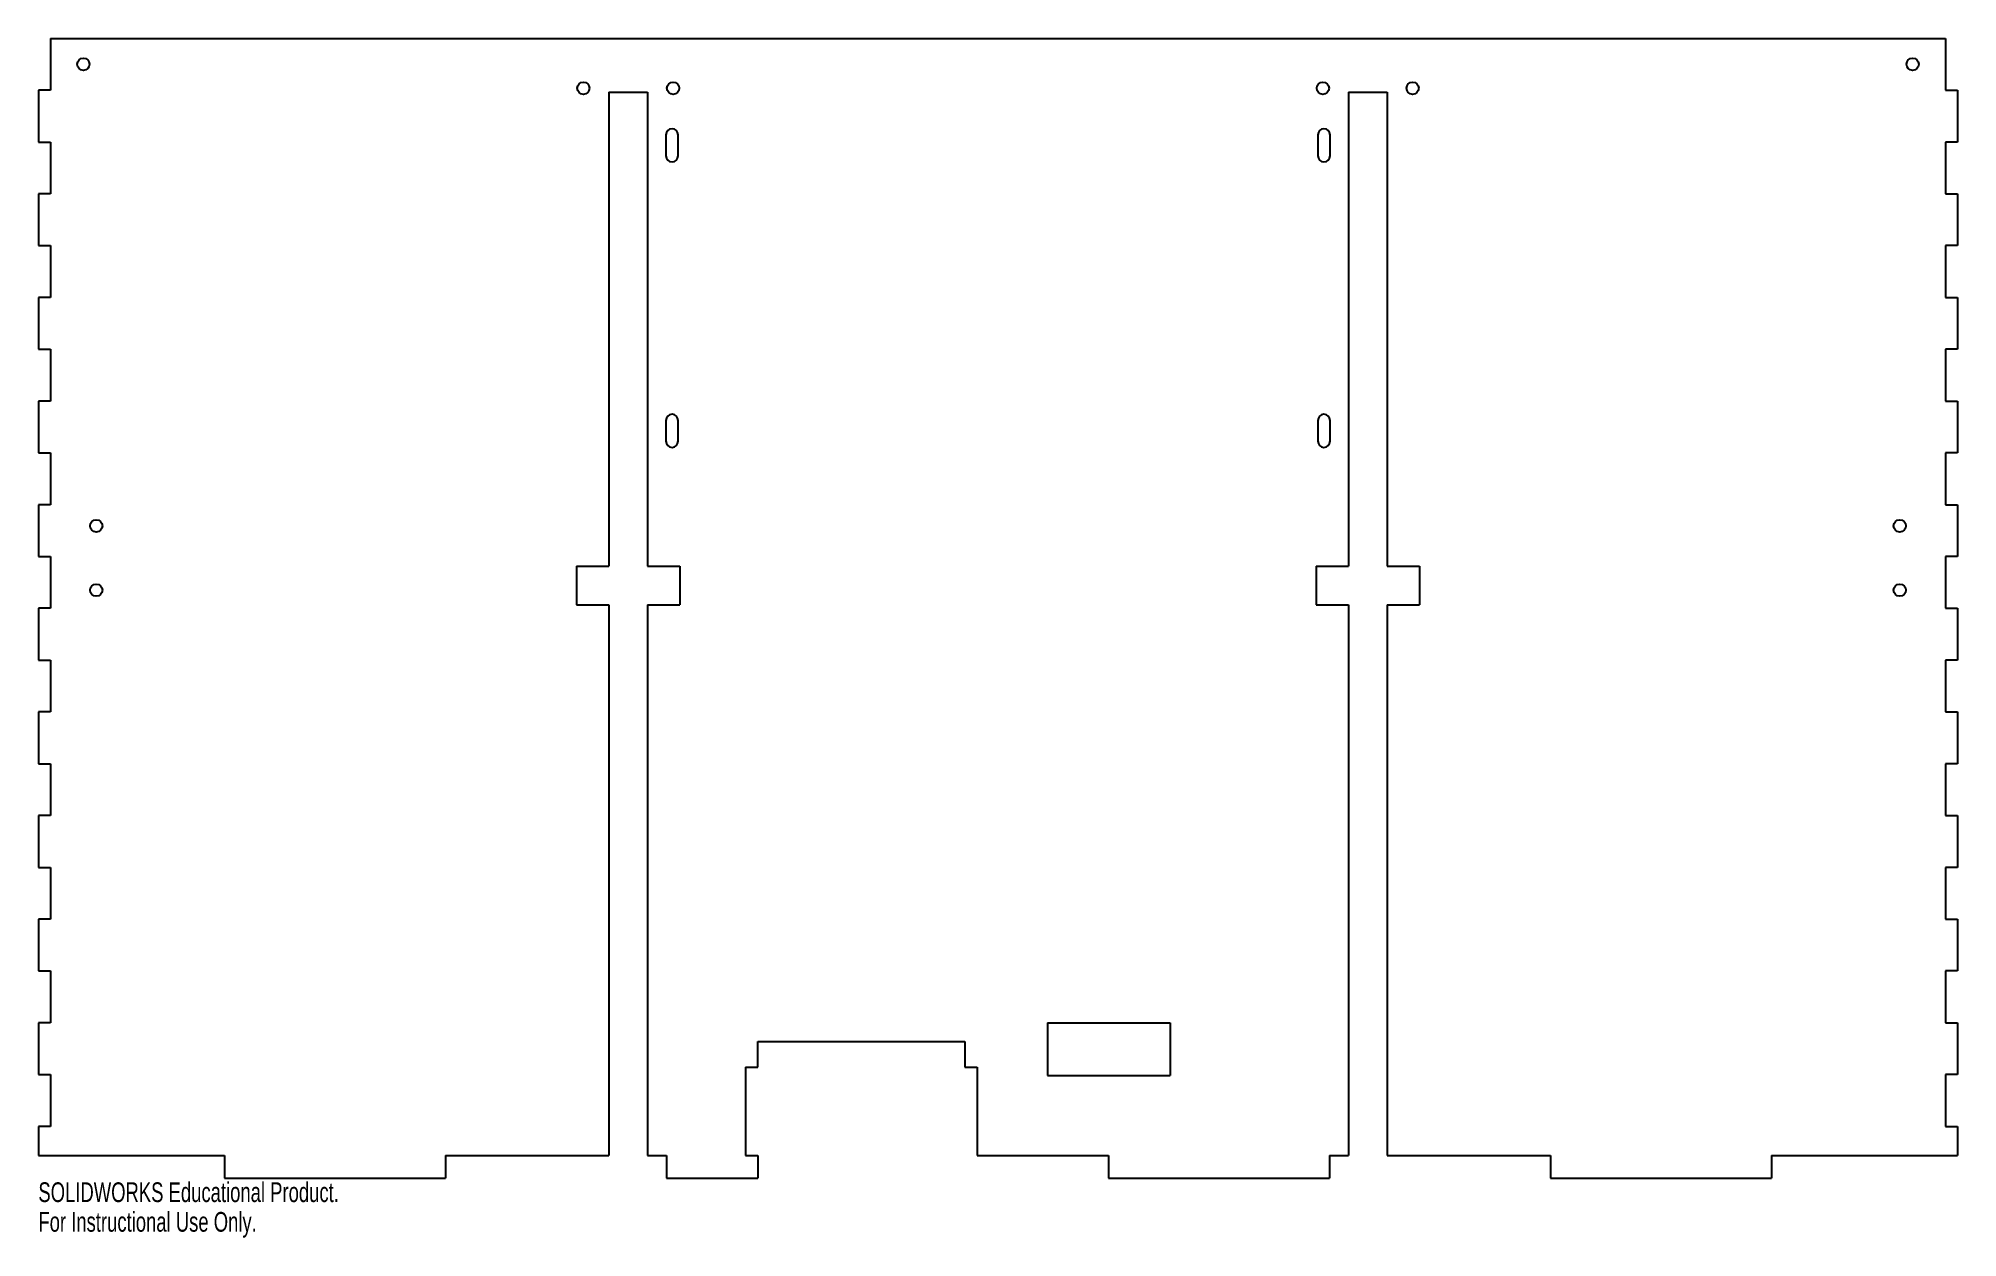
# Model space of a CAD drawing. Header units: inches. Extents: x -9.3 to 9.3, y -6.1 to 5.5.
import ezdxf

# ---------------------------------------------------------------- set-up
doc = ezdxf.new("R2010")
doc.units = ezdxf.units.IN
doc.header["$MEASUREMENT"] = 0
doc.styles.add('SLDTEXTSTYLE0', font='TXT', dxfattribs={"width": 0.7})

msp = doc.modelspace()

# ---------------------------------------------------------------- linework, layer by layer
at = {"color": 7, "linetype": 'Continuous', "lineweight": 25}
for p, q in [((-9.146, 5.5), (-9.146, 5)), ((-9.146, 5.5), (9.146, 5.5)), ((9.146, 5.5), (9.146, 5)), ((-9.264, 5), (-9.264, 4.5)), ((-9.146, 5), (-9.264, 5)), ((-3.757, 4.98), (-3.383, 4.98)), ((-3.757, 4.98), (-3.757, 0.407)), ((-3.383, 4.98), (-3.383, 0.407)), ((3.383, 4.98), (3.757, 4.98)), ((3.383, 4.98), (3.383, 0.407)), ((3.757, 4.98), (3.757, 0.407)), ((9.146, 5), (9.264, 5)), ((9.264, 5), (9.264, 4.5)), ((-9.264, 4.5), (-9.146, 4.5)), ((-9.146, 4.5), (-9.146, 4)), ((-3.206, 4.568), (-3.206, 4.368)), ((-3.088, 4.368), (-3.088, 4.568)), ((3.088, 4.568), (3.088, 4.368)), ((3.206, 4.368), (3.206, 4.568)), ((9.264, 4.5), (9.146, 4.5)), ((9.146, 4.5), (9.146, 4)), ((-9.264, 4), (-9.264, 3.5)), ((-9.146, 4), (-9.264, 4)), ((9.146, 4), (9.264, 4)), ((9.264, 4), (9.264, 3.5)), ((-9.264, 3.5), (-9.146, 3.5)), ((-9.146, 3.5), (-9.146, 3)), ((9.264, 3.5), (9.146, 3.5)), ((9.146, 3.5), (9.146, 3)), ((-9.264, 3), (-9.264, 2.5)), ((-9.146, 3), (-9.264, 3)), ((9.146, 3), (9.264, 3)), ((9.264, 3), (9.264, 2.5)), ((-9.264, 2.5), (-9.146, 2.5)), ((-9.146, 2.5), (-9.146, 2)), ((9.264, 2.5), (9.146, 2.5)), ((9.146, 2.5), (9.146, 2)), ((-9.264, 2), (-9.264, 1.5)), ((-9.146, 2), (-9.264, 2)), ((9.146, 2), (9.264, 2)), ((9.264, 2), (9.264, 1.5)), ((-3.206, 1.813), (-3.206, 1.612)), ((-3.088, 1.612), (-3.088, 1.813)), ((3.088, 1.813), (3.088, 1.612)), ((3.206, 1.612), (3.206, 1.813)), ((-9.264, 1.5), (-9.146, 1.5)), ((-9.146, 1.5), (-9.146, 1)), ((9.264, 1.5), (9.146, 1.5)), ((9.146, 1.5), (9.146, 1)), ((-9.264, 1), (-9.264, 0.5)), ((-9.146, 1), (-9.264, 1)), ((9.146, 1), (9.264, 1)), ((9.264, 1), (9.264, 0.5)), ((-9.264, 0.5), (-9.146, 0.5)), ((-9.146, 0.5), (-9.146, 0)), ((-4.07, 0.407), (-3.757, 0.407)), ((-4.07, 0.407), (-4.07, 0.033)), ((-3.383, 0.407), (-3.07, 0.407)), ((-3.07, 0.407), (-3.07, 0.033)), ((3.07, 0.407), (3.383, 0.407)), ((3.07, 0.407), (3.07, 0.033)), ((3.757, 0.407), (4.07, 0.407)), ((4.07, 0.407), (4.07, 0.033)), ((9.264, 0.5), (9.146, 0.5)), ((9.146, 0.5), (9.146, 0)), ((-9.264, 0), (-9.264, -0.5)), ((-9.146, 0), (-9.264, 0)), ((-4.07, 0.033), (-3.757, 0.033)), ((-3.757, 0.033), (-3.757, -5.28)), ((-3.383, 0.033), (-3.383, -5.28)), ((-3.383, 0.033), (-3.07, 0.033)), ((3.07, 0.033), (3.383, 0.033)), ((3.383, 0.033), (3.383, -5.28)), ((3.757, 0.033), (3.757, -5.28)), ((3.757, 0.033), (4.07, 0.033)), ((9.146, 0), (9.264, 0)), ((9.264, 0), (9.264, -0.5)), ((-9.264, -0.5), (-9.146, -0.5)), ((-9.146, -0.5), (-9.146, -1)), ((9.264, -0.5), (9.146, -0.5)), ((9.146, -0.5), (9.146, -1)), ((-9.264, -1), (-9.264, -1.5)), ((-9.146, -1), (-9.264, -1)), ((9.146, -1), (9.264, -1)), ((9.264, -1), (9.264, -1.5)), ((-9.264, -1.5), (-9.146, -1.5)), ((-9.146, -1.5), (-9.146, -2)), ((9.264, -1.5), (9.146, -1.5)), ((9.146, -1.5), (9.146, -2)), ((-9.264, -2), (-9.264, -2.5)), ((-9.146, -2), (-9.264, -2)), ((9.146, -2), (9.264, -2)), ((9.264, -2), (9.264, -2.5)), ((-9.264, -2.5), (-9.146, -2.5)), ((-9.146, -2.5), (-9.146, -3)), ((9.264, -2.5), (9.146, -2.5)), ((9.146, -2.5), (9.146, -3)), ((-9.264, -3), (-9.264, -3.5)), ((-9.146, -3), (-9.264, -3)), ((9.146, -3), (9.264, -3)), ((9.264, -3), (9.264, -3.5)), ((-9.264, -3.5), (-9.146, -3.5)), ((-9.146, -3.5), (-9.146, -4)), ((9.264, -3.5), (9.146, -3.5)), ((9.146, -3.5), (9.146, -4)), ((-9.264, -4), (-9.264, -4.5)), ((-9.146, -4), (-9.264, -4)), ((0.477, -4.002), (1.663, -4.002)), ((0.477, -4.002), (0.477, -4.508)), ((1.663, -4.002), (1.663, -4.508)), ((9.146, -4), (9.264, -4)), ((9.264, -4), (9.264, -4.5)), ((-2.32, -4.18), (-0.32, -4.18)), ((-2.32, -4.43), (-2.32, -4.18)), ((-0.32, -4.18), (-0.32, -4.43)), ((-2.438, -4.43), (-2.32, -4.43)), ((-2.438, -4.43), (-2.438, -5.28)), ((-0.32, -4.43), (-0.202, -4.43)), ((-0.202, -4.43), (-0.202, -5.28)), ((-9.264, -4.5), (-9.146, -4.5)), ((-9.146, -4.5), (-9.146, -5)), ((0.477, -4.508), (1.663, -4.508)), ((9.264, -4.5), (9.146, -4.5)), ((9.146, -4.5), (9.146, -5)), ((-9.264, -5), (-9.264, -5.28)), ((-9.146, -5), (-9.264, -5)), ((9.146, -5), (9.264, -5)), ((9.264, -5), (9.264, -5.28)), ((-9.264, -5.28), (-7.467, -5.28)), ((-7.467, -5.28), (-7.467, -5.5)), ((-5.333, -5.28), (-3.757, -5.28)), ((-5.333, -5.28), (-5.333, -5.5)), ((-3.383, -5.28), (-3.2, -5.28)), ((-3.2, -5.28), (-3.2, -5.5)), ((-2.438, -5.28), (-2.32, -5.28)), ((-2.32, -5.28), (-2.32, -5.5)), ((-0.202, -5.28), (1.067, -5.28)), ((1.067, -5.28), (1.067, -5.5)), ((3.2, -5.28), (3.383, -5.28)), ((3.2, -5.28), (3.2, -5.5)), ((3.757, -5.28), (5.333, -5.28)), ((5.333, -5.28), (5.333, -5.5)), ((7.467, -5.28), (9.264, -5.28)), ((7.467, -5.28), (7.467, -5.5)), ((-7.467, -5.5), (-5.333, -5.5)), ((-3.2, -5.5), (-2.32, -5.5)), ((1.067, -5.5), (3.2, -5.5)), ((5.333, -5.5), (7.467, -5.5))]:
    msp.add_line(p, q, dxfattribs=at)
for centre in [(-8.83, 5.25), (8.83, 5.25), (-4.003, 5.019), (-3.137, 5.019), (3.137, 5.019), (4.003, 5.019), (-8.705, 0.795), (8.705, 0.795), (-8.705, 0.175), (8.705, 0.175)]:
    msp.add_circle(centre, 0.0591, dxfattribs=at)
for centre, start, end in [((-3.147, 4.568), 0, 180), ((3.147, 4.568), 0, 180), ((-3.147, 4.368), 180, 0), ((3.147, 4.368), 180, 0), ((-3.147, 1.813), 0, 180), ((3.147, 1.813), 0, 180), ((-3.147, 1.612), 180, 0), ((3.147, 1.612), 180, 0)]:
    msp.add_arc(centre, 0.0591, start, end, dxfattribs=at)

# ---------------------------------------------------------------- texts
at = {"color": 7, "linetype": 'Continuous', "char_height": 0.1903, "attachment_point": 1, "style": 'SLDTEXTSTYLE0'}
for s, insert in [('SOLIDWORKS Educational Product.', (-9.264, -5.54)), ('For Instructional Use Only.', (-9.264, -5.826))]:
    msp.add_mtext(s, dxfattribs=dict(at, insert=insert))

doc.saveas('drawing.dxf')
